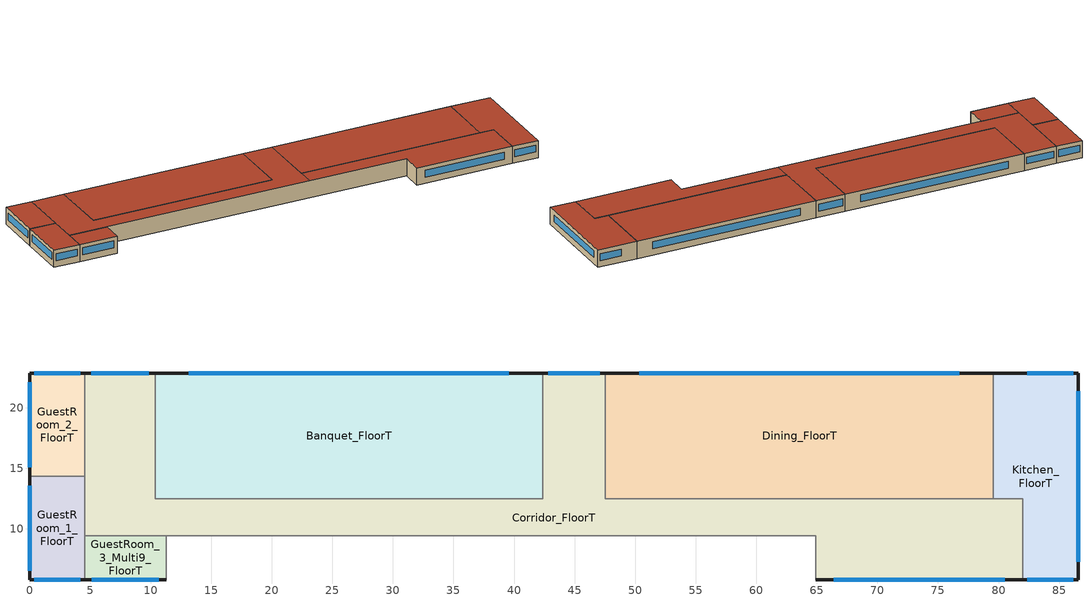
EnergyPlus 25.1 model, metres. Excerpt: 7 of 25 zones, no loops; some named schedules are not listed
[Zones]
Banquet_FloorT
 floor adiabatic (IntFloor): 42.37,22.86 42.37,12.5 10.36,12.5 10.36,22.86 z22.25
 wall outside (ExtWall_MassLight_NonRes): 42.37,22.86 10.36,22.86 z22.25:25.3
 wall to Corridor_FloorT (IntWall_MetalFramed): 10.36,22.86 10.36,12.5 42.37,12.5 42.37,22.86 z22.25:25.3
 window (FixedWindow_NonRes): 39.57,22.86 13.16,22.86 z23.36:24.58
 roof outside (FlatRoof_WoodFramingAndOther_NonRes): 42.37,12.5 42.37,22.86 10.36,22.86 10.36,12.5 z25.3
Corridor_FloorT
 floor adiabatic (IntFloor): 47.55,22.86 47.55,12.5 81.99,12.5 81.99,5.79 64.92,5.79 64.92,9.45 4.57,9.45 4.57,22.86 10.36,22.86 10.36,12.5 42.37,12.5 42.37,22.86 z22.25
 wall outside (ExtWall_MassLight_NonRes): 10.36,22.86 4.57,22.86 / 47.55,22.86 42.37,22.86 / 64.92,5.79 81.99,5.79 z22.25:25.3
 wall to GuestRoom_3_Multi9_FloorT (IntWall_MetalFramed): 4.57,9.45 11.28,9.45 z22.25:25.3
 wall adiabatic (IntWall_MetalFramed): 11.28,9.45 64.92,9.45 64.92,5.79 z22.25:25.3
 wall to Dining_FloorT (IntWall_MetalFramed): 79.55,12.5 47.55,12.5 47.55,22.86 z22.25:25.3
 wall to GuestRoom_1_FloorT (IntWall_MetalFramed): 4.57,14.33 4.57,9.45 z22.25:25.3
 wall to GuestRoom_2_FloorT (IntWall_MetalFramed): 4.57,22.86 4.57,14.33 z22.25:25.3
 wall to Kitchen_FloorT (IntWall_MetalFramed): 81.99,5.79 81.99,12.5 79.55,12.5 z22.25:25.3
 window (FixedWindow_NonRes): 9.86,22.86 5.08,22.86 / 47.09,22.86 42.82,22.86 / 66.42,5.79 80.5,5.79 z23.36:24.58
 roof outside (FlatRoof_WoodFramingAndOther_NonRes): 47.55,9.45 47.55,22.86 42.37,22.86 42.37,12.5 10.36,12.5 10.36,22.86 4.57,22.86 4.57,9.45 z25.3; 81.99,5.79 81.99,12.5 47.55,12.5 47.55,9.45 64.92,9.45 64.92,5.79 z25.3
Dining_FloorT
 floor adiabatic (IntFloor): 79.55,22.86 79.55,12.5 47.55,12.5 47.55,22.86 z22.25
 wall outside (ExtWall_MassLight_NonRes): 79.55,22.86 47.55,22.86 z22.25:25.3
 wall to Kitchen_FloorT (IntWall_MetalFramed): 79.55,12.5 79.55,22.86 z22.25:25.3
 window (FixedWindow_NonRes): 76.75,22.86 50.35,22.86 z23.36:24.58
 roof outside (FlatRoof_WoodFramingAndOther_NonRes): 79.55,12.5 79.55,22.86 47.55,22.86 47.55,12.5 z25.3
GuestRoom_1_FloorT
 floor adiabatic (IntFloor): 4.57,14.33 4.57,5.79 0,5.79 0,14.33 z22.25
 wall outside (ExtWall_MetalFramed_GuestRooms): 0,14.33 0,5.79 4.57,5.79 z22.25:25.3
 wall to GuestRoom_3_Multi9_FloorT (IntWall_MetalFramed): 4.57,5.79 4.57,9.45 z22.25:25.3
 wall to GuestRoom_2_FloorT (IntWall_MetalFramed): 4.57,14.33 0,14.33 z22.25:25.3
 window (FixedWindow_GuestRooms): 0.4,5.79 4.17,5.79 / 0,13.58 0,6.54 z23.36:24.58
 roof outside (FlatRoof_WoodFramingAndOther_GuestRooms): 4.57,5.79 4.57,14.33 0,14.33 0,5.79 z25.3
GuestRoom_2_FloorT
 floor adiabatic (IntFloor): 4.57,22.86 4.57,14.33 0,14.33 0,22.86 z22.25
 wall outside (ExtWall_MetalFramed_GuestRooms): 4.57,22.86 0,22.86 0,14.33 z22.25:25.3
 window (FixedWindow_GuestRooms): 4.17,22.86 0.4,22.86 / 0,22.11 0,15.07 z23.36:24.58
 roof outside (FlatRoof_WoodFramingAndOther_GuestRooms): 4.57,14.33 4.57,22.86 0,22.86 0,14.33 z25.3
GuestRoom_3_Multi9_FloorT
 floor adiabatic (IntFloor): 11.28,9.45 11.28,5.79 4.57,5.79 4.57,9.45 z22.25
 wall outside (ExtWall_MetalFramed_GuestRooms): 4.57,5.79 11.28,5.79 z22.25:25.3
 wall adiabatic (IntWall_MetalFramed): 11.28,5.79 11.28,9.45 z22.25:25.3
 window (FixedWindow_GuestRooms): 5.16,5.79 10.69,5.79 z23.36:24.58
 roof outside (FlatRoof_WoodFramingAndOther_GuestRooms): 11.28,5.79 11.28,9.45 4.57,9.45 4.57,5.79 z25.3
Kitchen_FloorT
 floor adiabatic (IntFloor): 86.56,22.86 86.56,5.79 81.99,5.79 81.99,12.5 79.55,12.5 79.55,22.86 z22.25
 wall outside (ExtWall_MassLight_NonRes): 81.99,5.79 86.56,5.79 86.56,22.86 79.55,22.86 z22.25:25.3
 window (FixedWindow_NonRes): 82.39,5.79 86.16,5.79 / 86.56,7.29 86.56,21.37 / 86.16,22.86 82.39,22.86 z23.36:24.58
 roof outside (FlatRoof_WoodFramingAndOther_NonRes): 86.56,5.79 86.56,22.86 79.55,22.86 79.55,12.5 81.99,12.5 81.99,5.79 z25.3
[Building]
HotelLarge: North Axis {deg}=0; Loads Convergence Tolerance Value {W}=0.5; Temperature Convergence Tolerance Value {deltaC}=0.5; Solar Distribution=FullExterior; Maximum Number of Warmup Days=50
[Site:Location]
LOS ANGELES INTL: Latitude {deg}=38.58; Longitude {deg}=-121.49; Time Zone {hr}=-8; Elevation {m}=29.5656
[SizingPeriod:DesignDay] Day of Month=21; Day Type=SummerDesignDay; Dry-Bulb Temperature Range Modifier Type=DefaultMultipliers; Humidity Condition Type=WetBulb; Barometric Pressure {Pa}=100939; Wind Speed {m/s}=3.3; Wind Direction {deg}=260; Rain Indicator=No; Snow Indicator=No; Daylight Saving Time Indicator=No; Solar Model Indicator=ASHRAETau
Name | Month | Maximum Dry-Bulb Temperature {C} | Daily Dry-Bulb Temperature Range {deltaC} | Wetbulb or DewPoint at Maximum Dry-Bulb {C} | ASHRAE Clear Sky Optical Depth for Beam Irradiance (taub) | ASHRAE Clear Sky Optical Depth for Diffuse Irradiance (taud)
LOS ANGELES INTL  August .4% Condns DB=>MCWB | 8 | 29.3 | 5.7 | 21.1 | 0.38 | 2.447
LOS ANGELES INTL  July .4% Condns DB=>MCWB | 7 | 28.5 | 5.5 | 21.2 | 0.4 | 2.412
LOS ANGELES INTL  June .4% Condns DB=>MCWB | 6 | 27 | 5.4 | 19.1 | 0.398 | 2.352
LOS ANGELES INTL  November .4% Condns DB=>MCWB | 11 | 30.3 | 8.3 | 15 | 0.322 | 2.577
[Site:WaterMainsTemperature]
Calculation Method=Schedule; Temperature Schedule=WaterMainCZ06
[Material]
Name | Roughness | Thickness {m} | Conductivity {W/m-K} | Density {kg/m3} | Specific Heat {J/kg-K} | Thermal Absorptance | Solar Absorptance | Visible Absorptance
Air - Metal Wall Framing - 16 or 24 in. OC | Smooth | 0.1397 | 1.22017 | 1.28148 | 1004.832 | 0.9 | 0.7 | 0.7
ExtWall_MassLight_NonRes Insulation | Smooth | 0.00428092 | 0.0230188 | 16.0185 | 1130.436 | 0.9 | 0.7 | 0.7
Gypsum Board - 5/8 in. | MediumRough | 0.016002 | 0.158656 | 640.739 | 1130.436 | 0.9 | 0.7 | 0.8
Metal Standing Seam - 1/16 in. | Smooth | 0.0015875 | 15.363 | 7820.53 | 502.416 | 0.85 | 0.92 | 0.85
Stucco - 7/8 in. | MediumRough | 0.022352 | 0.700948 | 1855.1 | 837.36 | 0.9 | 0.7 | 0.8
Concrete - 140 lb/ft3 - 4 in. | MediumRough | 0.1016 | 1.9514 | 2239.06 | 921.096 | 0.9 | 0.7 | 0.8
Concrete - 140 lb/ft3 - 8 in. | MediumRough | 0.2032 | 1.9514 | 2239.06 | 921.096 | 0.9 | 0.7 | 0.8
Carpet - 3/4 in. | Smooth | 0.01905 | 0.0455183 | 288.332 | 1381.644 | 0.9 | 0.7 | 0.8
Metal Deck - 1/16 in. | MediumRough | 0.0015875 | 45.3452 | 7820.53 | 502.416 | 0.9 | 0.7 | 0.8
Built-up roofing | Rough | 0.0002413 | 0.023072 | 17940.7 | 6.10864e+06 | 0.9 | 0.7 | 0.8
FlatRoof_WoodFramingAndOther_GuestRooms Insulation | Smooth | 0.0720803 | 0.0230188 | 16.0185 | 1130.436 | 0.9 | 0.7 | 0.8
FlatRoof_WoodFramingAndOther_NonRes Insulation | Smooth | 0.044669 | 0.0230188 | 16.0185 | 1130.436 | 0.9 | 0.7 | 0.8
ExtWall_MetalFramed_GuestRooms Insulation | Smooth | 0.00666369 | 0.0230188 | 16.0185 | 1130.436 | 0.9 | 0.7 | 0.7
[WindowMaterial:SimpleGlazingSystem] U-Factor {W/m2-K}=3.89983; Solar Heat Gain Coefficient=0.4822; Visible Transmittance=0.42
FixedWindow_NonRes Material; FixedWindow_GuestRooms Material
[Construction]
FixedWindow_NonRes: FixedWindow_NonRes Material
IntWall_MetalFramed: Gypsum Board - 5/8 in., Air - Metal Wall Framing - 16 or 24 in. OC, Gypsum Board - 5/8 in.
ExtWall_MassLight_NonRes: Stucco - 7/8 in., Concrete - 140 lb/ft3 - 8 in., ExtWall_MassLight_NonRes Insulation, Air - Metal Wall Framing - 16 or 24 in. OC, Gypsum Board - 5/8 in.
IntFloor: Metal Deck - 1/16 in., Concrete - 140 lb/ft3 - 4 in., Carpet - 3/4 in.
FixedWindow_GuestRooms: FixedWindow_GuestRooms Material
FlatRoof_WoodFramingAndOther_GuestRooms: Built-up roofing, Metal Standing Seam - 1/16 in., FlatRoof_WoodFramingAndOther_GuestRooms Insulation, Gypsum Board - 5/8 in.
FlatRoof_WoodFramingAndOther_NonRes: Built-up roofing, Metal Standing Seam - 1/16 in., FlatRoof_WoodFramingAndOther_NonRes Insulation, Gypsum Board - 5/8 in.
ExtWall_MetalFramed_GuestRooms: Stucco - 7/8 in., ExtWall_MetalFramed_GuestRooms Insulation, Air - Metal Wall Framing - 16 or 24 in. OC, Gypsum Board - 5/8 in.
[InternalMass] Construction=IntWall_MetalFramed
Name | Zone or ZoneList | Surface Area {m2}
Banquet_FloorT_InternalMass_1 | Banquet_FloorT | 663.3149
Corridor_FloorT_InternalMass_1 | Corridor_FloorT | 824.2494
Dining_FloorT_InternalMass_1 | Dining_FloorT | 663.3149
Kitchen_FloorT_InternalMass_1 | Kitchen_FloorT | 206.6089
GuestRoom_1_FloorT_InternalMass_1 | GuestRoom_1_FloorT | 78.044
GuestRoom_2_FloorT_InternalMass_1 | GuestRoom_2_FloorT | 78.0349
GuestRoom_3_Multi9_FloorT_InternalMass_1 | GuestRoom_3_Multi9_FloorT | 49.0611
[Daylighting:Controls] Lighting Control Type=ContinuousOff; Minimum Input Power Fraction for Continuous or ContinuousOff Dimming Control=0.2; Minimum Light Output Fraction for Continuous or ContinuousOff Dimming Control=0.2; Number of Stepped Control Steps=3; Probability Lighting will be Reset When Needed in Manual Stepped Control=1; Glare Calculation Azimuth Angle of View Direction Clockwise from Zone y-Axis {deg}=0; Maximum Allowable Discomfort Glare Index=22; Fraction of Lights Controlled by Reference Point 1=1; Illuminance Setpoint at Reference Point 1 {lux}=215; Fraction of Lights Controlled by Reference Point 2=0; Illuminance Setpoint at Reference Point 2 {lux}=215
Name | Zone or Space | Glare Calculation Daylighting Reference Point | Daylighting Reference Point 1 | Daylighting Reference Point 2
Banquet_FloorT DaylightingControls | Banquet_FloorT | Banquet_FloorT_DaylRefPt1 | Banquet_FloorT_DaylRefPt1 | Banquet_FloorT_DaylRefPt2
Dining_FloorT DaylightingControls | Dining_FloorT | Dining_FloorT_DaylRefPt1 | Dining_FloorT_DaylRefPt1 | Dining_FloorT_DaylRefPt2
[Zone] Type=1; Ceiling Height {m}=autocalculate; Volume {m3}=autocalculate; Part of Total Floor Area=Yes
Name | Multiplier | Floor Area {m2}
GuestRoom_1_FloorT; GuestRoom_2_FloorT | 1 | 39.0197
GuestRoom_3_Multi9_FloorT | 9 | 24.5298
Corridor_FloorT | 1 | 412.117
Banquet_FloorT; Dining_FloorT | 1 | 331.658
Kitchen_FloorT | 1 | 103.299
[People] Number of People Calculation Method=People/Area; Fraction Radiant=0.3; Sensible Heat Fraction=autocalculate; Carbon Dioxide Generation Rate {m3/s-W}=3.82e-08; Enable ASHRAE 55 Comfort Warnings=No; Mean Radiant Temperature Calculation Type=EnclosureAveraged; Clothing Insulation Calculation Method=ClothingInsulationSchedule; Cold Stress Temperature Threshold {C}=15.56; Heat Stress Temperature Threshold {C}=30
Name | Zone or ZoneList or Space or SpaceList | Number of People Schedule | People per Floor Area {person/m2} | Activity Level Schedule
People_Banquet_FloorT | Banquet_FloorT | HotelLargeAssemblyOccupancy | 0.355209 | DiningAreaPeopleActivityLevel
People_Dining_FloorT | Dining_FloorT | HotelLargeRestaurantOccupancy | 0.355209 | DiningAreaPeopleActivityLevel
People_Kitchen_FloorT | Kitchen_FloorT | HotelLargeKitchenOccupancy | 0.0322918 | KitchenPeopleActivityLevel
[Lights] Design Level Calculation Method=Watts/Area; Return Air Fraction=0; Fraction Radiant=0.58; Fraction Visible=0; Fraction Replaceable=1; Return Air Fraction Calculated from Plenum Temperature=No; Return Air Fraction Function of Plenum Temperature Coefficient 1=0; Return Air Fraction Function of Plenum Temperature Coefficient 2 {1/K}=0
Name | Zone or ZoneList or Space or SpaceList | Schedule | Watts per Floor Area {W/m2}
Lights_Banquet_FloorT | Banquet_FloorT | HotelLargeAssemblyLights | 9.14932
Lights_Dining_FloorT | Dining_FloorT | HotelLargeRestaurantLights | 5.92015
Lights_Kitchen_FloorT | Kitchen_FloorT | HotelLargeKitchenLights | 10.2257
[ElectricEquipment] Design Level Calculation Method=Watts/Area; Fraction Latent=0
Name | Zone or ZoneList or Space or SpaceList | Schedule | Watts per Floor Area {W/m2} | Fraction Radiant | Fraction Lost
Equip_Banquet_FloorT | Banquet_FloorT | HotelLargeAssemblyElecEquipment | 5.38196 | 0.2 | 0
Equip_Dining_FloorT | Dining_FloorT | HotelLargeRestaurantElecEquipment | 5.38196 | 0.2 | 0
Equip_Kitchen_FloorT | Kitchen_FloorT | HotelLargeKitchenElecEquipment | 16.1459 | 0.2 | 0
Refrig_Kitchen_FloorT | Kitchen_FloorT | HotelLargeKitchenRefrigeration | 12.0556 | 0 | 1
[GasEquipment]
GasEquip_Kitchen_FloorT: Zone or ZoneList or Space or SpaceList=Kitchen_FloorT; Schedule=HotelLargeKitchenGasEquipment; Design Level Calculation Method=Power/Area; Power per Floor Area {W/m2}=55.3315; Fraction Latent=0; Fraction Radiant=0.15; Fraction Lost=0.3; Carbon Dioxide Generation Rate {m3/s-W}=0
[ZoneInfiltration:DesignFlowRate] Design Flow Rate Calculation Method=Flow/ExteriorWallArea; Flow Rate per Exterior Surface Area {m3/s-m2}=0.00158547; Constant Term Coefficient=1; Temperature Term Coefficient=0; Velocity Term Coefficient=0.224052; Velocity Squared Term Coefficient=0; Density Basis=Outdoor
Name | Zone or ZoneList or Space or SpaceList | Schedule
Infil_GuestRoom_1_FloorT | GuestRoom_1_FloorT | HotelLargeResidentialLivingInfiltration
Infil_GuestRoom_2_FloorT | GuestRoom_2_FloorT | HotelLargeResidentialLivingInfiltration
Infil_GuestRoom_3_Multi9_FloorT | GuestRoom_3_Multi9_FloorT | HotelLargeResidentialLivingInfiltration
Infil_Corridor_FloorT | Corridor_FloorT | HotelLargeResidentialCommonInfiltration
Infil_Banquet_FloorT | Banquet_FloorT | HotelLargeAssemblyInfiltration
Infil_Dining_FloorT | Dining_FloorT | HotelLargeRestaurantInfiltration
Infil_Kitchen_FloorT | Kitchen_FloorT | HotelLargeKitchenInfiltration
[ZoneVentilation:WindandStackOpenArea] Opening Area {m2}=0.02; Opening Area Fraction Schedule=Sliding_Doors_Ventilation_Availability_SCH; Opening Effectiveness=Autocalculate; Height Difference {m}=9.6007; Discharge Coefficient for Opening=Autocalculate; Minimum Indoor Temperature {C}=18.89; Maximum Indoor Temperature {C}=25.56; Delta Temperature {deltaC}=-100; Minimum Outdoor Temperature {C}=15.56; Maximum Outdoor Temperature {C}=23.89; Maximum Wind Speed {m/s}=40
Name | Zone or Space | Effective Angle {deg}
GuestRoom_1_FloorT Sliding Door Ventilation | GuestRoom_1_FloorT | 180
GuestRoom_2_FloorT Sliding Door Ventilation | GuestRoom_2_FloorT | 0
GuestRoom_3_Multi9_FloorT Sliding Door Ventilation | GuestRoom_3_Multi9_FloorT | 180
[Exterior:Lights] Control Option=AstronomicalClock
Name | Schedule | Design Level {W}
ExtLights_Motion_HotelLarge | HotelLargeExtLightingMotionCtrl | 3743.03
ExtLights_NonMotion_HotelLarge | HotelLargeExtLightingNonMotionCtrl | 1184.74
[Exterior:FuelEquipment]
Elevator_HotelLarge: Fuel Use Type=Electricity; Schedule=HotelLargeElevator; Design Level {W}=75759.39
[Schedule:Week:Daily]
DiningAreaPeopleActivityLevelWk: DiningAreaPeopleActivityLevelSun, DiningAreaPeopleActivityLevelWD, DiningAreaPeopleActivityLevelWD, DiningAreaPeopleActivityLevelWD, DiningAreaPeopleActivityLevelWD, DiningAreaPeopleActivityLevelWD, DiningAreaPeopleActivityLevelSat, DiningAreaPeopleActivityLevelSun, DiningAreaPeopleActivityLevelWD, DiningAreaPeopleActivityLevelWD, DiningAreaPeopleActivityLevelSun, DiningAreaPeopleActivityLevelSun
KitchenPeopleActivityLevelWk: KitchenPeopleActivityLevelSun, KitchenPeopleActivityLevelWD, KitchenPeopleActivityLevelWD, KitchenPeopleActivityLevelWD, KitchenPeopleActivityLevelWD, KitchenPeopleActivityLevelWD, KitchenPeopleActivityLevelSat, KitchenPeopleActivityLevelSun, KitchenPeopleActivityLevelWD, KitchenPeopleActivityLevelWD, KitchenPeopleActivityLevelSun, KitchenPeopleActivityLevelSun
HotelLargeAssemblyElecEquipmentWk: HotelLargeAssemblyElecEquipmentSun, HotelLargeAssemblyElecEquipmentWD, HotelLargeAssemblyElecEquipmentWD, HotelLargeAssemblyElecEquipmentWD, HotelLargeAssemblyElecEquipmentWD, HotelLargeAssemblyElecEquipmentWD, HotelLargeAssemblyElecEquipmentSat, HotelLargeAssemblyElecEquipmentSun, HotelLargeAssemblyElecEquipmentWD, HotelLargeAssemblyElecEquipmentWD, HotelLargeAssemblyElecEquipmentSun, HotelLargeAssemblyElecEquipmentSun
HotelLargeAssemblyInfiltrationWk: HotelLargeAssemblyInfiltrationSun, HotelLargeAssemblyInfiltrationWD, HotelLargeAssemblyInfiltrationWD, HotelLargeAssemblyInfiltrationWD, HotelLargeAssemblyInfiltrationWD, HotelLargeAssemblyInfiltrationWD, HotelLargeAssemblyInfiltrationSat, HotelLargeAssemblyInfiltrationSun, HotelLargeAssemblyInfiltrationWD, HotelLargeAssemblyInfiltrationWD, HotelLargeAssemblyInfiltrationSun, HotelLargeAssemblyInfiltrationSun
HotelLargeAssemblyLightsWk: HotelLargeAssemblyLightsSun, HotelLargeAssemblyLightsWD, HotelLargeAssemblyLightsWD, HotelLargeAssemblyLightsWD, HotelLargeAssemblyLightsWD, HotelLargeAssemblyLightsWD, HotelLargeAssemblyLightsSat, HotelLargeAssemblyLightsSun, HotelLargeAssemblyLightsWD, HotelLargeAssemblyLightsWD, HotelLargeAssemblyLightsSun, HotelLargeAssemblyLightsSun
HotelLargeAssemblyOccupancyWk: HotelLargeAssemblyOccupancySun, HotelLargeAssemblyOccupancyWD, HotelLargeAssemblyOccupancyWD, HotelLargeAssemblyOccupancyWD, HotelLargeAssemblyOccupancyWD, HotelLargeAssemblyOccupancyWD, HotelLargeAssemblyOccupancySat, HotelLargeAssemblyOccupancySun, HotelLargeAssemblyOccupancyWD, HotelLargeAssemblyOccupancyWD, HotelLargeAssemblyOccupancySun, HotelLargeAssemblyOccupancySun
HotelLargeKitchenElecEquipmentWk: HotelLargeKitchenElecEquipmentSun, HotelLargeKitchenElecEquipmentWD, HotelLargeKitchenElecEquipmentWD, HotelLargeKitchenElecEquipmentWD, HotelLargeKitchenElecEquipmentWD, HotelLargeKitchenElecEquipmentWD, HotelLargeKitchenElecEquipmentSat, HotelLargeKitchenElecEquipmentSun, HotelLargeKitchenElecEquipmentWD, HotelLargeKitchenElecEquipmentWD, HotelLargeKitchenElecEquipmentSun, HotelLargeKitchenElecEquipmentSun
HotelLargeKitchenGasEquipmentWk: HotelLargeKitchenGasEquipmentSun, HotelLargeKitchenGasEquipmentWD, HotelLargeKitchenGasEquipmentWD, HotelLargeKitchenGasEquipmentWD, HotelLargeKitchenGasEquipmentWD, HotelLargeKitchenGasEquipmentWD, HotelLargeKitchenGasEquipmentSat, HotelLargeKitchenGasEquipmentSun, HotelLargeKitchenGasEquipmentWD, HotelLargeKitchenGasEquipmentWD, HotelLargeKitchenGasEquipmentSun, HotelLargeKitchenGasEquipmentSun
HotelLargeKitchenLightsWk: HotelLargeKitchenLightsSun, HotelLargeKitchenLightsWD, HotelLargeKitchenLightsWD, HotelLargeKitchenLightsWD, HotelLargeKitchenLightsWD, HotelLargeKitchenLightsWD, HotelLargeKitchenLightsSat, HotelLargeKitchenLightsSun, HotelLargeKitchenLightsWD, HotelLargeKitchenLightsWD, HotelLargeKitchenLightsSun, HotelLargeKitchenLightsSun
HotelLargeKitchenRefrigerationWk: HotelLargeKitchenRefrigerationSun, HotelLargeKitchenRefrigerationWD, HotelLargeKitchenRefrigerationWD, HotelLargeKitchenRefrigerationWD, HotelLargeKitchenRefrigerationWD, HotelLargeKitchenRefrigerationWD, HotelLargeKitchenRefrigerationSat, HotelLargeKitchenRefrigerationSun, HotelLargeKitchenRefrigerationWD, HotelLargeKitchenRefrigerationWD, HotelLargeKitchenRefrigerationSun, HotelLargeKitchenRefrigerationSun
HotelLargeKitchenoccupancyWk: HotelLargeKitchenoccupancySun, HotelLargeKitchenoccupancyWD, HotelLargeKitchenoccupancyWD, HotelLargeKitchenoccupancyWD, HotelLargeKitchenoccupancyWD, HotelLargeKitchenoccupancyWD, HotelLargeKitchenoccupancySat, HotelLargeKitchenoccupancySun, HotelLargeKitchenoccupancyWD, HotelLargeKitchenoccupancyWD, HotelLargeKitchenoccupancySun, HotelLargeKitchenoccupancySun
HotelLargeResidentialCommonInfiltrationWk: HotelLargeResidentialCommonInfiltrationSun, HotelLargeResidentialCommonInfiltrationWD, HotelLargeResidentialCommonInfiltrationWD, HotelLargeResidentialCommonInfiltrationWD, HotelLargeResidentialCommonInfiltrationWD, HotelLargeResidentialCommonInfiltrationWD, HotelLargeResidentialCommonInfiltrationSat, HotelLargeResidentialCommonInfiltrationSun, HotelLargeResidentialCommonInfiltrationWD, HotelLargeResidentialCommonInfiltrationWD, HotelLargeResidentialCommonInfiltrationSun, HotelLargeResidentialCommonInfiltrationSun
HotelLargeResidentialLivingInfiltrationWk: HotelLargeResidentialLivingInfiltrationSun, HotelLargeResidentialLivingInfiltrationWD, HotelLargeResidentialLivingInfiltrationWD, HotelLargeResidentialLivingInfiltrationWD, HotelLargeResidentialLivingInfiltrationWD, HotelLargeResidentialLivingInfiltrationWD, HotelLargeResidentialLivingInfiltrationSat, HotelLargeResidentialLivingInfiltrationSun, HotelLargeResidentialLivingInfiltrationWD, HotelLargeResidentialLivingInfiltrationWD, HotelLargeResidentialLivingInfiltrationSun, HotelLargeResidentialLivingInfiltrationSun
HotelLargeRestaurantElecEquipmentWk: HotelLargeRestaurantElecEquipmentSun, HotelLargeRestaurantElecEquipmentWD, HotelLargeRestaurantElecEquipmentWD, HotelLargeRestaurantElecEquipmentWD, HotelLargeRestaurantElecEquipmentWD, HotelLargeRestaurantElecEquipmentWD, HotelLargeRestaurantElecEquipmentSat, HotelLargeRestaurantElecEquipmentSun, HotelLargeRestaurantElecEquipmentWD, HotelLargeRestaurantElecEquipmentWD, HotelLargeRestaurantElecEquipmentSun, HotelLargeRestaurantElecEquipmentSun
HotelLargeRestaurantLightsWk: HotelLargeRestaurantLightsSun, HotelLargeRestaurantLightsWD, HotelLargeRestaurantLightsWD, HotelLargeRestaurantLightsWD, HotelLargeRestaurantLightsWD, HotelLargeRestaurantLightsWD, HotelLargeRestaurantLightsSat, HotelLargeRestaurantLightsSun, HotelLargeRestaurantLightsWD, HotelLargeRestaurantLightsWD, HotelLargeRestaurantLightsSun, HotelLargeRestaurantLightsSun
HotelLargeRestaurantOccupancyWk: HotelLargeRestaurantOccupancySun, HotelLargeRestaurantOccupancyWD, HotelLargeRestaurantOccupancyWD, HotelLargeRestaurantOccupancyWD, HotelLargeRestaurantOccupancyWD, HotelLargeRestaurantOccupancyWD, HotelLargeRestaurantOccupancySat, HotelLargeRestaurantOccupancySun, HotelLargeRestaurantOccupancyWD, HotelLargeRestaurantOccupancyWD, HotelLargeRestaurantOccupancySun, HotelLargeRestaurantOccupancySun
[Schedule:Year]
DiningAreaPeopleActivityLevel: DiningAreaPeopleActivityLevelWk, 1, 1, 12, 31
KitchenPeopleActivityLevel: KitchenPeopleActivityLevelWk, 1, 1, 12, 31
HotelLargeAssemblyElecEquipment: HotelLargeAssemblyElecEquipmentWk, 1, 1, 12, 31
HotelLargeAssemblyInfiltration: HotelLargeAssemblyInfiltrationWk, 1, 1, 12, 31
HotelLargeAssemblyLights: HotelLargeAssemblyLightsWk, 1, 1, 12, 31
HotelLargeAssemblyOccupancy: HotelLargeAssemblyOccupancyWk, 1, 1, 12, 31
HotelLargeElevator: HotelLargeElevatorWk, 1, 1, 12, 31
HotelLargeExtLightingMotionCtrl: HotelLargeExtLightingMotionCtrlWk, 1, 1, 12, 31
HotelLargeExtLightingNonMotionCtrl: HotelLargeExtLightingNonMotionCtrlWk, 1, 1, 12, 31
HotelLargeKitchenElecEquipment: HotelLargeKitchenElecEquipmentWk, 1, 1, 12, 31
HotelLargeKitchenGasEquipment: HotelLargeKitchenGasEquipmentWk, 1, 1, 12, 31
HotelLargeKitchenInfiltration: HotelLargeKitchenInfiltrationWk, 1, 1, 12, 31
HotelLargeKitchenLights: HotelLargeKitchenLightsWk, 1, 1, 12, 31
HotelLargeKitchenRefrigeration: HotelLargeKitchenRefrigerationWk, 1, 1, 12, 31
HotelLargeKitchenoccupancy: HotelLargeKitchenoccupancyWk, 1, 1, 12, 31
HotelLargeResidentialCommonInfiltration: HotelLargeResidentialCommonInfiltrationWk, 1, 1, 12, 31
HotelLargeResidentialLivingInfiltration: HotelLargeResidentialLivingInfiltrationWk, 1, 1, 12, 31
HotelLargeRestaurantElecEquipment: HotelLargeRestaurantElecEquipmentWk, 1, 1, 12, 31
HotelLargeRestaurantInfiltration: HotelLargeRestaurantInfiltrationWk, 1, 1, 12, 31
HotelLargeRestaurantLights: HotelLargeRestaurantLightsWk, 1, 1, 12, 31
HotelLargeRestaurantOccupancy: HotelLargeRestaurantOccupancyWk, 1, 1, 12, 31
[Schedule:Compact]
Sliding_Doors_Ventilation_Availability_SCH: Through: 12/31, For: WinterDesignDay SummerDesignDay, Until: 24:00, 0, For: Allotherdays, Until: 6:00, 0, Until: 9:00, 1, Until: 16:00, 0, Until: 22:00, 1, Until: 24:00, 0
WaterMainCZ06: Through: 1/31, For: AllDays, Until: 24:00, 13.78, Through: 2/28, For: AllDays, Until: 24:00, 13.78, Through: 3/31, For: AllDays, Until: 24:00, 14.22, Through: 4/30, For: AllDays, Until: 24:00, 14.17, Through: 5/31, For: AllDays, Until: 24:00, 14.22, Through: 6/30, For: AllDays, Until: 24:00, 15.28, Through: 7/31, For: AllDays, Until: 24:00, 16.17, Through: 8/31, For: AllDays, Until: 24:00, 16.72, Through: 9/30, For: AllDays, Until: 24:00, 16.39, Through: 10/31, For: AllDays, Until: 24:00, 16.56, Through: 11/30, For: AllDays, Until: 24:00, 15.72, Through: 12/31, For: AllDays, Until: 24:00, 14.17
